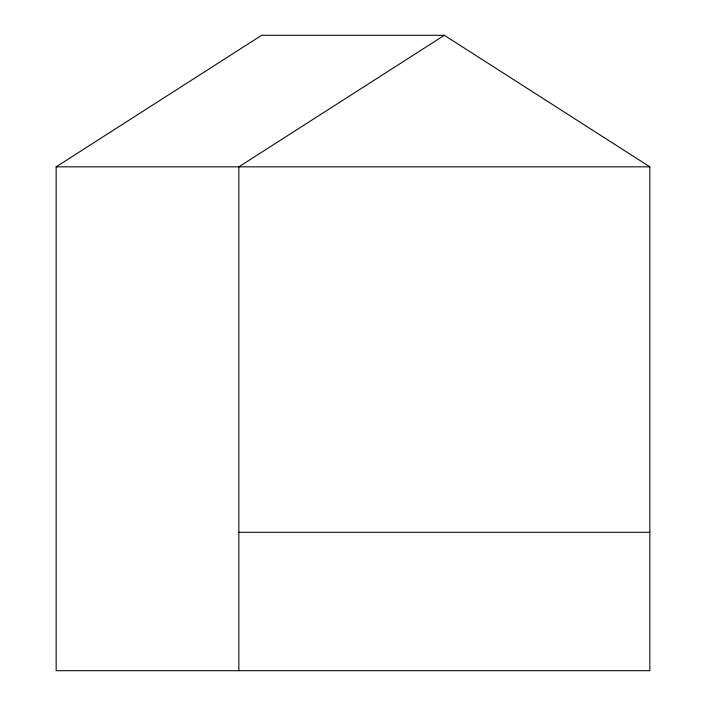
<?xml version="1.0" encoding="UTF-8"?>
<svg xmlns="http://www.w3.org/2000/svg" width="706" height="706" viewBox="0 0 706 706"><rect width="100%" height="100%" fill="white"/><g stroke="black" fill="none" stroke-linecap="round" stroke-linejoin="round"><path stroke-width="1.06" d="M56.153 166.837L261.652 35.3L444.348 35.3L649.847 166.837L649.847 670.7L56.153 670.7L56.153 166.837L649.847 166.837M444.348 35.3L238.849 166.837L238.849 670.7M238.849 532.298L649.847 532.298"/></g></svg>
